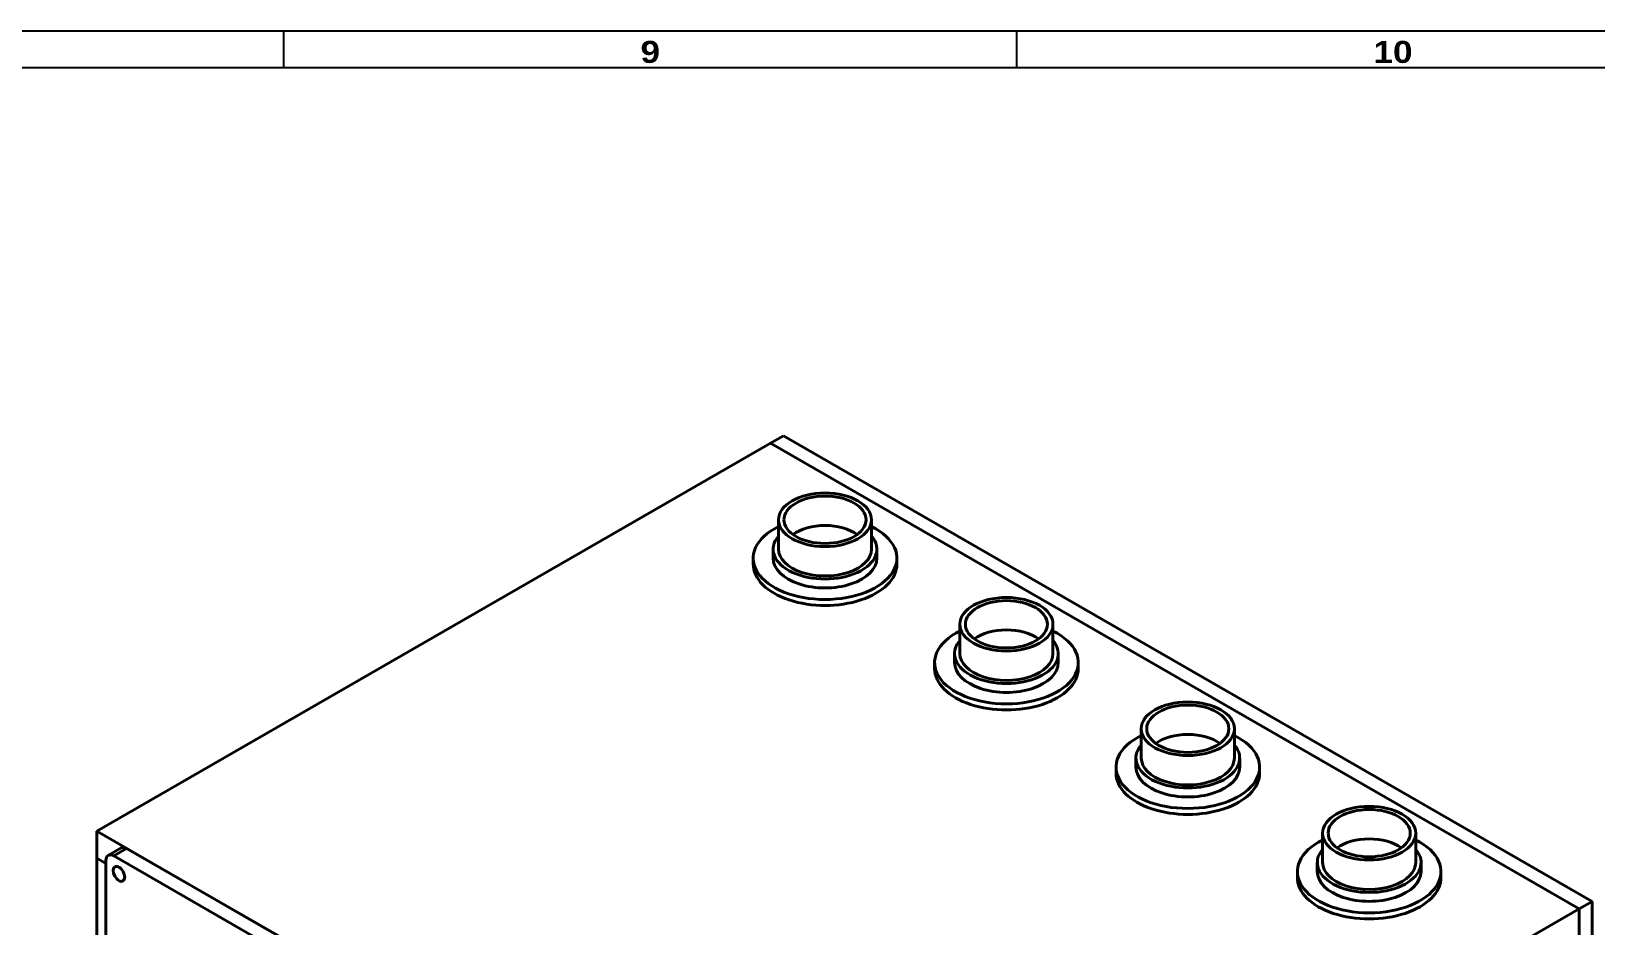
# Model space of a CAD drawing. Header units: millimetres. Extents: x 12 to 1415, y 12 to 997.
# Drawn here: x 921 to 1177.2, y 850.6 to 997.1 of the extents above; entities that cross this region are included whole.
import ezdxf

# ---------------------------------------------------------------- set-up
doc = ezdxf.new("R2010")
doc.units = ezdxf.units.MM
doc.header["$LTSCALE"] = 1.2
doc.layers.get('0').update_dxf_attribs({"lineweight": 25})
for name, color, linetype, lineweight in [('Default', 7, 'Continuous', 25), ('가시적인 것(ISO)', 7, 'Continuous', 40), ('가시적인 좁은 것(ISO)', 7, 'Continuous', 35)]:
    doc.layers.add(name, color=color, linetype=linetype, lineweight=lineweight)
doc.styles.get("Standard").update_dxf_attribs({"font": 'txt.shx'})

# ---------------------------------------------------------------- blocks, each defined once
blk = doc.blocks.new('경계 A0_테크윈승압기_도면경계')
at = {"layer": 'Default', "color": 7, "linetype": 'Continuous'}
for p, q in [((1178.95, 830.9), (9.95, 830.9)), ((801.95, 830.9), (801.95, 825.9)), ((801.95, 830.9), (801.95, 825.9)), ((901.95, 830.9), (901.95, 825.9)), ((1173.95, 825.9), (34.95, 825.9))]:
    blk.add_line(p, q, dxfattribs=at)
at = {"layer": 'Default', "color": 7, "char_height": 3, "attachment_point": 1, "line_spacing_factor": 0.498}
for s, insert in [('\\f돋움체|b0|i0;\\H3.0000;{\\fArial Black|b0|i0;\\H3.0000;\\fArial Black|b0|i0;\\H3.0000;\\fArial Black|b0|i0;\\H3.0000;9}', (850.65, 829.59)), ('\\f돋움체|b0|i0;\\H3.0000;{\\fArial Black|b0|i0;\\H3.0000;\\fArial Black|b0|i0;\\H3.0000;\\fArial Black|b0|i0;\\H3.0000;10}', (950.65, 829.59))]:
    blk.add_mtext(s, dxfattribs=dict(at, insert=insert))

msp = doc.modelspace()

# ---------------------------------------------------------------- linework, layer by layer
at = {"layer": '가시적인 것(ISO)'}
for p, q in [((1042.08, 929.64), (1044.2, 930.86)), ((1044.2, 930.86), (1176.57, 854.63)), ((1042.08, 929.64), (931.77, 866.11)), ((1174.45, 853.41), (1042.08, 929.64)), ((1042.08, 929.64), (1174.45, 853.41)), ((1043.37, 917.11), (1043.37, 912.3)), ((1058.61, 917.11), (1058.61, 912.3)), ((1042.5, 910.83), (1042.5, 912.3)), ((1059.48, 910.83), (1059.48, 912.3)), ((1039.23, 910.83), (1039.23, 909.85)), ((1062.75, 910.83), (1062.75, 909.85)), ((1073.07, 900), (1073.07, 895.2)), ((1088.31, 900), (1088.31, 895.2)), ((1072.2, 893.73), (1072.2, 895.2)), ((1089.18, 893.73), (1089.18, 895.2)), ((1068.93, 893.73), (1068.93, 892.74)), ((1092.45, 893.73), (1092.45, 892.74)), ((1102.77, 882.9), (1102.77, 878.09)), ((1118.01, 882.9), (1118.01, 878.09)), ((1098.63, 876.62), (1098.63, 875.64)), ((1101.9, 876.62), (1101.9, 878.09)), ((1118.88, 876.62), (1118.88, 878.09)), ((1122.15, 876.62), (1122.15, 875.64)), ((931.77, 861.7), (931.77, 866.11)), ((931.77, 866.11), (1064.14, 789.89)), ((1132.46, 865.8), (1132.46, 860.99)), ((1147.7, 865.8), (1147.7, 860.99)), ((935.75, 863.39), (933.63, 862.17)), ((936.65, 863.3), (963.8, 847.67)), ((931.77, 861.7), (933.26, 860.84)), ((933.26, 860.84), (931.77, 861.7)), ((931.77, 691.13), (931.77, 861.7)), ((933.26, 861.34), (933.26, 691.98)), ((961.68, 846.45), (934.53, 862.08)), ((1131.59, 859.52), (1131.59, 860.99)), ((1148.57, 859.52), (1148.57, 860.99)), ((1128.32, 859.52), (1128.32, 858.54)), ((1151.84, 859.52), (1151.84, 858.54)), ((1064.14, 789.89), (1174.45, 853.41)), ((1174.45, 853.41), (1176.57, 854.63)), ((1174.45, 848.99), (1174.45, 853.41)), ((1174.45, 853.41), (1174.45, 654.86)), ((1176.57, 854.63), (1176.57, 656.07))]:
    msp.add_line(p, q, dxfattribs=at)
for centre, major_axis, ratio in [((1050.99, 917.11), (-7.62, 0), 0.575862), ((1050.99, 917.11), (-6.72, 0), 0.575862), ((1080.69, 900), (-7.62, 0), 0.575862), ((1080.69, 900), (-6.72, 0), 0.575862), ((1110.39, 882.9), (-7.62, 0), 0.575862), ((1110.39, 882.9), (-6.72, 0), 0.575862), ((1140.08, 865.8), (-7.62, 0), 0.575862), ((1140.08, 865.8), (-6.72, 0), 0.575862), ((935.38, 859.14), (-0.67, 1.17), 0.578093)]:
    msp.add_ellipse(centre, major_axis=major_axis, ratio=ratio, dxfattribs=at)
for centre, major_axis, ratio, start_param, end_param in [((1050.99, 910.83), (11.76, 0), 0.575862, 2.275698, 7.14908), ((1050.99, 912.3), (8.49, 0), 0.575862, 2.684924, 6.739854), ((1050.99, 912.3), (6.72, 0), 0.575862, 0.670166, 2.471427), ((1050.99, 912.3), (-7.62, 0), 0.575862, 0, 3.141593), ((1050.99, 909.85), (-11.76, 0), 0.575862, 0, 3.141593), ((1050.99, 910.83), (-8.49, 0), 0.575862, 0, 3.141593), ((1080.69, 895.2), (6.72, 0), 0.575862, 0.670166, 2.471427), ((1080.69, 893.73), (11.76, 0), 0.575862, 2.275698, 7.14908), ((1080.69, 895.2), (8.49, 0), 0.575862, 2.684924, 6.739854), ((1080.69, 895.2), (-7.62, 0), 0.575862, 0, 3.141593), ((1080.69, 892.74), (-11.76, 0), 0.575862, 0, 3.141593), ((1080.69, 893.73), (-8.49, 0), 0.575862, 0, 3.141593), ((1110.39, 876.62), (11.76, 0), 0.575862, 2.275698, 7.14908), ((1110.39, 878.09), (6.72, 0), 0.575862, 0.670166, 2.471427), ((1110.39, 878.09), (8.49, 0), 0.575862, 2.684924, 6.739854), ((1110.39, 876.62), (-8.49, 0), 0.575862, 0, 3.141593), ((1110.39, 878.09), (-7.62, 0), 0.575862, 0, 3.141593), ((1110.39, 875.64), (-11.76, 0), 0.575862, 0, 3.141593), ((936.65, 861.83), (-0.9, 1.56), 0.578093, 5.499721, 6.283185), ((1140.08, 859.52), (11.76, 0), 0.575862, 2.275698, 7.14908), ((1140.08, 860.99), (6.72, 0), 0.575862, 0.670166, 2.471427), ((934.53, 860.61), (-0.9, 1.56), 0.578093, 5.499721, 7.070517), ((1140.08, 860.99), (8.49, 0), 0.575862, 2.684924, 6.739854), ((1140.08, 860.99), (-7.62, 0), 0.575862, 0, 3.141593), ((1140.08, 858.54), (-11.76, 0), 0.575862, 0, 3.141593), ((1140.08, 859.52), (-8.49, 0), 0.575862, 0, 3.141593)]:
    msp.add_ellipse(centre, major_axis=major_axis, ratio=ratio, start_param=start_param, end_param=end_param, dxfattribs=at)
at = {"layer": '가시적인 좁은 것(ISO)'}
msp.add_line((934.53, 862.08), (936.65, 863.3), dxfattribs=at)

# ---------------------------------------------------------------- block references
at = {"xscale": 1.2, "yscale": 1.2, "zscale": 1.2}
msp.add_blockref('경계 A0_테크윈승압기_도면경계', (0, 0), dxfattribs=at)

doc.saveas('drawing.dxf')
